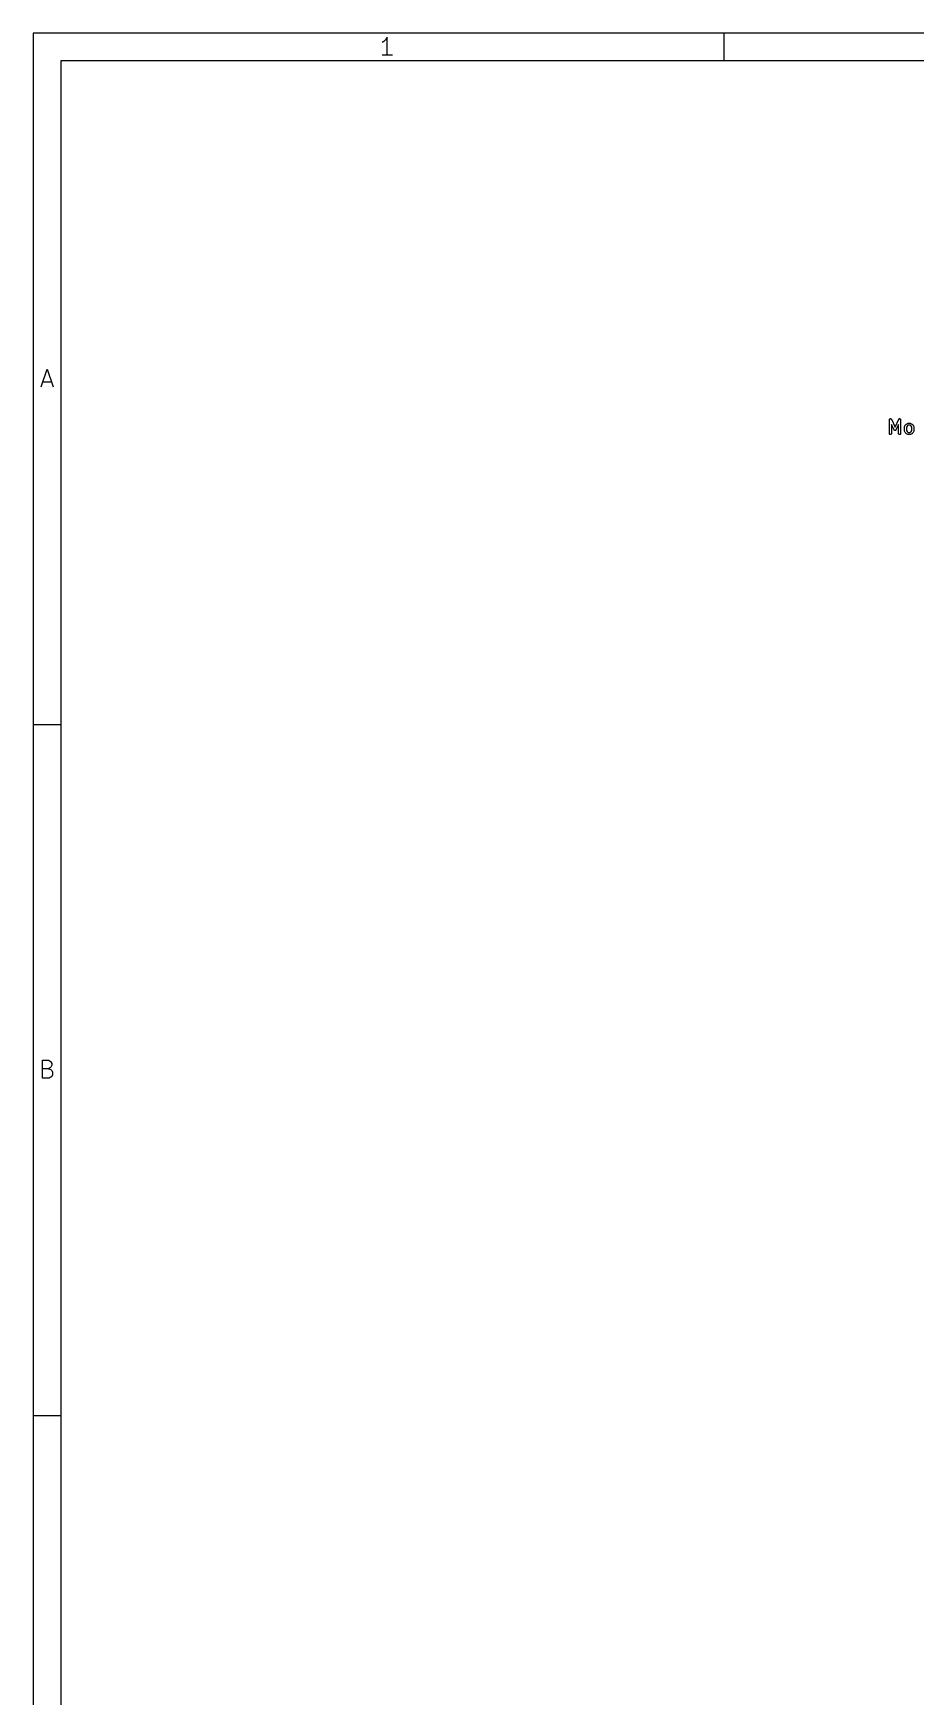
# Model space of a CAD drawing. Extents: x 10 to 287, y -200 to -10.
# Drawn here: x 10 to 73.9, y -130.3 to -10 of the extents above; entities that cross this region are included whole.
import ezdxf

# ---------------------------------------------------------------- set-up
doc = ezdxf.new("R2010")
doc.units = 0
doc.header["$MEASUREMENT"] = 0
doc.layers.add('BLACK', color=7, linetype='CONTINUOUS')

msp = doc.modelspace()

# ---------------------------------------------------------------- linework, layer by layer
at = {"layer": 'Black'}
for p, q in [((10, -10), (10, -200.007)), ((287.002, -10), (10, -10)), ((35.3714, -10.5976), (35.2476, -10.6595)), ((35.4952, -10.4738), (35.3714, -10.5976)), ((35.619, -10.2881), (35.4952, -10.4738)), ((35.619, -11.5881), (35.619, -10.2881)), ((60, -12), (60, -10)), ((12, -12), (12, -198.007)), ((285.002, -12), (12, -12)), ((35.9905, -11.5881), (35.2476, -11.5881)), ((10.5667, -35.5881), (11, -34.2881)), ((11, -34.2881), (11.4333, -35.5881)), ((10.6905, -35.2167), (11.3095, -35.2167)), ((71.9496, -37.9536), (71.9513, -37.944)), ((71.9496, -38.9536), (71.9496, -37.9536)), ((71.9513, -37.944), (71.9521, -37.9343)), ((71.9521, -37.9343), (71.9535, -37.9313)), ((71.9535, -37.9313), (71.9541, -37.928)), ((71.9541, -37.928), (71.959, -37.9195)), ((71.959, -37.9195), (71.9631, -37.9106)), ((71.9631, -37.9106), (71.9655, -37.9083)), ((71.9655, -37.9083), (71.9671, -37.9054)), ((71.9671, -37.9054), (71.9746, -37.8991)), ((71.9746, -37.8991), (71.9815, -37.8922)), ((71.9815, -37.8922), (71.9845, -37.8908)), ((71.9845, -37.8908), (71.9871, -37.8887)), ((71.9871, -37.8887), (71.9963, -37.8853)), ((71.9963, -37.8853), (72.0051, -37.8812)), ((72.0051, -37.8812), (72.0084, -37.8809)), ((72.0084, -37.8809), (72.0115, -37.8798)), ((72.0115, -37.8798), (72.0213, -37.8798)), ((72.0213, -37.8798), (72.0311, -37.8789)), ((72.0311, -37.8789), (72.0343, -37.8798)), ((72.0343, -37.8798), (72.0376, -37.8798)), ((72.0376, -37.8798), (72.0468, -37.8831)), ((72.0468, -37.8831), (72.0562, -37.8857)), ((72.0562, -37.8857), (72.059, -37.8876)), ((72.059, -37.8876), (72.0621, -37.8887)), ((72.0621, -37.8887), (72.0696, -37.895)), ((72.0696, -37.895), (72.0776, -37.9006)), ((72.0776, -37.9006), (72.0795, -37.9033)), ((72.0795, -37.9033), (72.082, -37.9054)), ((72.082, -37.9054), (72.0869, -37.9139)), ((72.0869, -37.9139), (72.0925, -37.9219)), ((72.0925, -37.9219), (72.3579, -38.4906)), ((72.2899, -38.6996), (72.0996, -38.2917)), ((72.0996, -38.2917), (72.0996, -38.9536)), ((72.3579, -38.4906), (72.6233, -37.9219)), ((72.6162, -38.2917), (72.4259, -38.6996)), ((72.6162, -38.9536), (72.6162, -38.2917)), ((72.6233, -37.9219), (72.6289, -37.9139)), ((72.6289, -37.9139), (72.6338, -37.9054)), ((72.6338, -37.9054), (72.6363, -37.9033)), ((72.6363, -37.9033), (72.6382, -37.9006)), ((72.6382, -37.9006), (72.6462, -37.895)), ((72.6462, -37.895), (72.6537, -37.8887)), ((72.6537, -37.8887), (72.6568, -37.8876)), ((72.6568, -37.8876), (72.6596, -37.8857)), ((72.6596, -37.8857), (72.669, -37.8831)), ((72.669, -37.8831), (72.6782, -37.8798)), ((72.6782, -37.8798), (72.6815, -37.8798)), ((72.6815, -37.8798), (72.6847, -37.8789)), ((72.6847, -37.8789), (72.6945, -37.8798)), ((72.6945, -37.8798), (72.7043, -37.8798)), ((72.7043, -37.8798), (72.7074, -37.8809)), ((72.7074, -37.8809), (72.7107, -37.8812)), ((72.7107, -37.8812), (72.7195, -37.8853)), ((72.7195, -37.8853), (72.7287, -37.8887)), ((72.7287, -37.8887), (72.7313, -37.8908)), ((72.7313, -37.8908), (72.7343, -37.8922)), ((72.7343, -37.8922), (72.7412, -37.8991)), ((72.7412, -37.8991), (72.7487, -37.9054)), ((72.7487, -37.9054), (72.7503, -37.9083)), ((72.7503, -37.9083), (72.7527, -37.9106)), ((72.7527, -37.9106), (72.7568, -37.9195)), ((72.7568, -37.9195), (72.7617, -37.928)), ((72.7617, -37.928), (72.7623, -37.9312)), ((72.7623, -37.9312), (72.7637, -37.9342)), ((72.7637, -37.9342), (72.7645, -37.944)), ((72.7645, -37.944), (72.7662, -37.9536)), ((72.7662, -37.9536), (72.7662, -38.9536)), ((73.0448, -38.4774), (73.0456, -38.4732)), ((73.0448, -38.7632), (73.0448, -38.4774)), ((73.0453, -38.4689), (73.0478, -38.4605)), ((73.0456, -38.4732), (73.0453, -38.4689)), ((73.0478, -38.4605), (73.0493, -38.4518)), ((73.0493, -38.4518), (73.0515, -38.4481)), ((73.0515, -38.4481), (73.0527, -38.4439)), ((73.0527, -38.4439), (73.1003, -38.3487)), ((73.1003, -38.3487), (73.1075, -38.339)), ((73.1075, -38.339), (73.1144, -38.3292)), ((73.1144, -38.3292), (73.162, -38.2816)), ((73.162, -38.2816), (73.1718, -38.2747)), ((73.1718, -38.2747), (73.1815, -38.2675)), ((73.1815, -38.2675), (73.2767, -38.2199)), ((73.2291, -38.4266), (73.1948, -38.4952)), ((73.1948, -38.4952), (73.1948, -38.7455)), ((73.2595, -38.3962), (73.2291, -38.4266)), ((73.328, -38.362), (73.2595, -38.3962)), ((73.2767, -38.2199), (73.2809, -38.2187)), ((73.2809, -38.2187), (73.2846, -38.2165)), ((73.2846, -38.2165), (73.2933, -38.215)), ((73.2933, -38.215), (73.3017, -38.2125)), ((73.3017, -38.2125), (73.306, -38.2127)), ((73.306, -38.2127), (73.3103, -38.212)), ((73.3103, -38.212), (73.4531, -38.212)), ((73.4354, -38.362), (73.328, -38.362)), ((73.504, -38.3962), (73.4354, -38.362)), ((73.4531, -38.212), (73.4574, -38.2127)), ((73.4574, -38.2127), (73.4617, -38.2125)), ((73.4617, -38.2125), (73.4701, -38.215)), ((73.4701, -38.215), (73.4788, -38.2165)), ((73.4788, -38.2165), (73.4825, -38.2187)), ((73.4825, -38.2187), (73.4867, -38.2199)), ((73.4867, -38.2199), (73.5819, -38.2675)), ((73.5344, -38.4266), (73.504, -38.3962)), ((73.5686, -38.4952), (73.5344, -38.4266)), ((73.5686, -38.7455), (73.5686, -38.4952)), ((73.5819, -38.2675), (73.5916, -38.2747)), ((73.5916, -38.2747), (73.6014, -38.2816)), ((73.6014, -38.2816), (73.649, -38.3292)), ((73.649, -38.3292), (73.6559, -38.339)), ((73.6559, -38.339), (73.6631, -38.3487)), ((73.6631, -38.3487), (73.7107, -38.4439)), ((73.7107, -38.4439), (73.7119, -38.4481)), ((73.7119, -38.4481), (73.7141, -38.4518)), ((73.7141, -38.4518), (73.7156, -38.4605)), ((73.7156, -38.4605), (73.7181, -38.4689)), ((73.7181, -38.4689), (73.7179, -38.4732)), ((73.7179, -38.4732), (73.7186, -38.4774)), ((73.7186, -38.4774), (73.7186, -38.7632)), ((71.9541, -38.9793), (71.9496, -38.9536)), ((71.9671, -39.0018), (71.9541, -38.9793)), ((71.9871, -39.0186), (71.9671, -39.0018)), ((72.0115, -39.0275), (71.9871, -39.0186)), ((72.0376, -39.0275), (72.0115, -39.0275)), ((72.0621, -39.0186), (72.0376, -39.0275)), ((72.082, -39.0018), (72.0621, -39.0186)), ((72.095, -38.9793), (72.082, -39.0018)), ((72.0996, -38.9536), (72.095, -38.9793)), ((72.2937, -38.705), (72.2899, -38.6996)), ((72.2965, -38.7109), (72.2937, -38.705)), ((72.3011, -38.7156), (72.2965, -38.7109)), ((72.3049, -38.721), (72.3011, -38.7156)), ((72.3102, -38.7247), (72.3049, -38.721)), ((72.3149, -38.7294), (72.3102, -38.7247)), ((72.3208, -38.7321), (72.3149, -38.7294)), ((72.3262, -38.7359), (72.3208, -38.7321)), ((72.3325, -38.7376), (72.3262, -38.7359)), ((72.3385, -38.7404), (72.3325, -38.7376)), ((72.345, -38.7409), (72.3385, -38.7404)), ((72.3514, -38.7426), (72.345, -38.7409)), ((72.3579, -38.7421), (72.3514, -38.7426)), ((72.3644, -38.7426), (72.3579, -38.7421)), ((72.3708, -38.7409), (72.3644, -38.7426)), ((72.3773, -38.7404), (72.3708, -38.7409)), ((72.3833, -38.7376), (72.3773, -38.7404)), ((72.3896, -38.7359), (72.3833, -38.7376)), ((72.395, -38.7321), (72.3896, -38.7359)), ((72.4009, -38.7294), (72.395, -38.7321)), ((72.4056, -38.7247), (72.4009, -38.7294)), ((72.4109, -38.721), (72.4056, -38.7247)), ((72.4147, -38.7156), (72.4109, -38.721)), ((72.4194, -38.7109), (72.4147, -38.7156)), ((72.4221, -38.705), (72.4194, -38.7109)), ((72.4259, -38.6996), (72.4221, -38.705)), ((72.6208, -38.9793), (72.6162, -38.9536)), ((72.6338, -39.0018), (72.6208, -38.9793)), ((72.6537, -39.0186), (72.6338, -39.0018)), ((72.6782, -39.0275), (72.6537, -39.0186)), ((72.7043, -39.0275), (72.6782, -39.0275)), ((72.7287, -39.0186), (72.7043, -39.0275)), ((72.7487, -39.0018), (72.7287, -39.0186)), ((72.7617, -38.9793), (72.7487, -39.0018)), ((72.7662, -38.9536), (72.7617, -38.9793)), ((73.0456, -38.7674), (73.0448, -38.7632)), ((73.0453, -38.7717), (73.0456, -38.7674)), ((73.0478, -38.7802), (73.0453, -38.7717)), ((73.0493, -38.7888), (73.0478, -38.7802)), ((73.0515, -38.7926), (73.0493, -38.7888)), ((73.0527, -38.7967), (73.0515, -38.7926)), ((73.1003, -38.8919), (73.0527, -38.7967)), ((73.1075, -38.9016), (73.1003, -38.8919)), ((73.1144, -38.9114), (73.1075, -38.9016)), ((73.162, -38.9591), (73.1144, -38.9114)), ((73.1718, -38.9659), (73.162, -38.9591)), ((73.1815, -38.9731), (73.1718, -38.9659)), ((73.2767, -39.0207), (73.1815, -38.9731)), ((73.1948, -38.7455), (73.2291, -38.814)), ((73.2291, -38.814), (73.2595, -38.8444)), ((73.2595, -38.8444), (73.328, -38.8786)), ((73.2809, -39.022), (73.2767, -39.0207)), ((73.2846, -39.0241), (73.2809, -39.022)), ((73.2933, -39.0256), (73.2846, -39.0241)), ((73.3017, -39.0281), (73.2933, -39.0256)), ((73.306, -39.0279), (73.3017, -39.0281)), ((73.3103, -39.0286), (73.306, -39.0279)), ((73.4531, -39.0286), (73.3103, -39.0286)), ((73.328, -38.8786), (73.4354, -38.8786)), ((73.4354, -38.8786), (73.504, -38.8444)), ((73.4574, -39.0279), (73.4531, -39.0286)), ((73.4617, -39.0281), (73.4574, -39.0279)), ((73.4701, -39.0256), (73.4617, -39.0281)), ((73.4788, -39.0241), (73.4701, -39.0256)), ((73.4825, -39.022), (73.4788, -39.0241)), ((73.4867, -39.0207), (73.4825, -39.022)), ((73.5819, -38.9731), (73.4867, -39.0207)), ((73.504, -38.8444), (73.5344, -38.814)), ((73.5344, -38.814), (73.5686, -38.7455)), ((73.5916, -38.9659), (73.5819, -38.9731)), ((73.6014, -38.9591), (73.5916, -38.9659)), ((73.649, -38.9114), (73.6014, -38.9591)), ((73.6559, -38.9016), (73.649, -38.9114)), ((73.6631, -38.8919), (73.6559, -38.9016)), ((73.7107, -38.7967), (73.6631, -38.8919)), ((73.7119, -38.7926), (73.7107, -38.7967)), ((73.7141, -38.7888), (73.7119, -38.7926)), ((73.7156, -38.7802), (73.7141, -38.7888)), ((73.7181, -38.7717), (73.7156, -38.7802)), ((73.7186, -38.7632), (73.7179, -38.7674)), ((73.7179, -38.7674), (73.7181, -38.7717)), ((10, -60), (12, -60)), ((10.6595, -85.5881), (10.6595, -84.2881)), ((10.6595, -84.2881), (11.0929, -84.2881)), ((11.0929, -84.9071), (10.6595, -84.9071)), ((11.0929, -84.2881), (11.2167, -84.35)), ((11.2167, -84.8452), (11.0929, -84.9071)), ((11.0929, -84.9071), (11.2786, -84.969)), ((11.2167, -84.35), (11.2786, -84.4119)), ((11.2786, -84.7833), (11.2167, -84.8452)), ((11.2786, -84.4119), (11.3405, -84.5357)), ((11.3405, -84.6595), (11.2786, -84.7833)), ((11.2786, -84.969), (11.3405, -85.031)), ((11.3405, -84.5357), (11.3405, -84.6595)), ((11.3405, -85.031), (11.4024, -85.1548)), ((11.4024, -85.3405), (11.3405, -85.4643)), ((11.4024, -85.1548), (11.4024, -85.3405)), ((11.1548, -85.5881), (10.6595, -85.5881)), ((11.2786, -85.5262), (11.1548, -85.5881)), ((11.3405, -85.4643), (11.2786, -85.5262)), ((10, -110), (12, -110))]:
    msp.add_line(p, q, dxfattribs=at)

doc.saveas('drawing.dxf')
